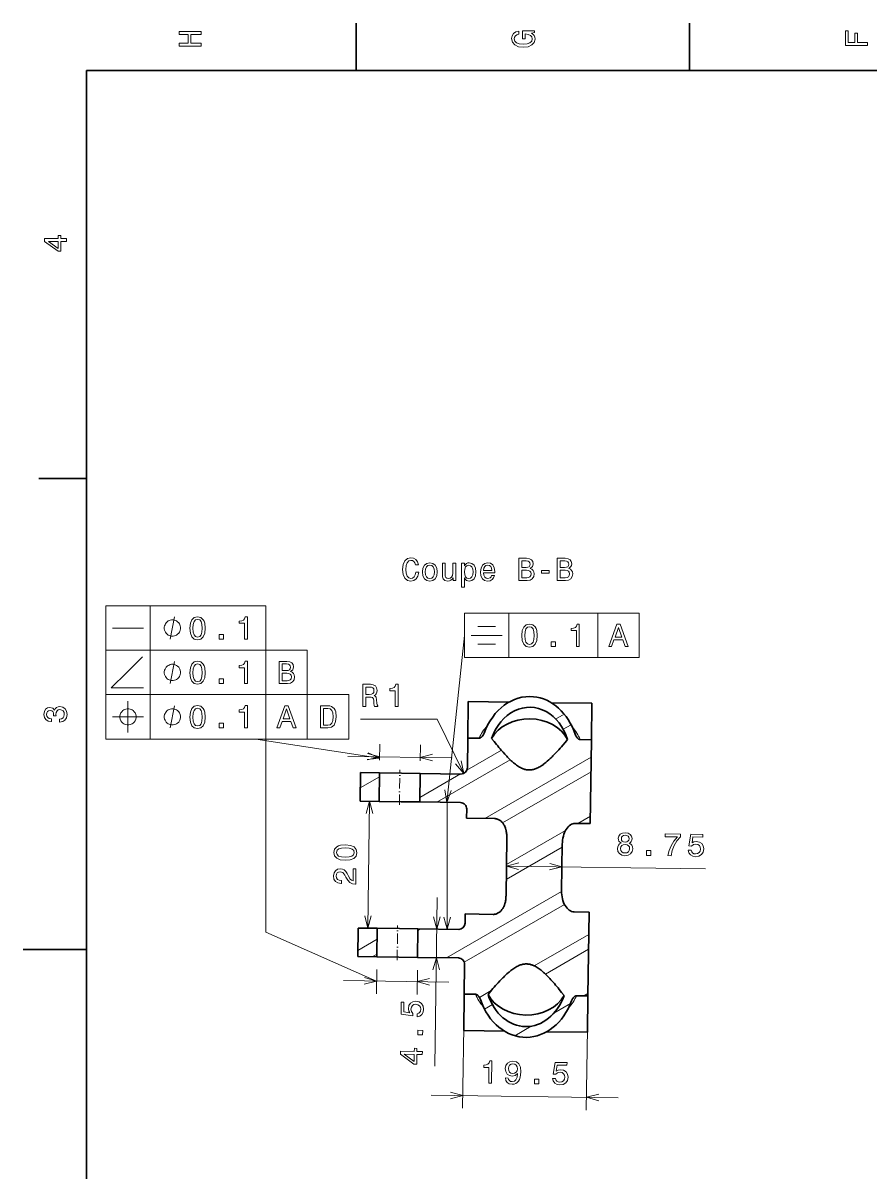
# Model space of a CAD drawing. Extents: x 0 to 420, y 0 to 297.
# Drawn here: x 0 to 133.6, y 113.3 to 294.5 of the extents above; entities that cross this region are included whole.
import ezdxf

# ---------------------------------------------------------------- set-up
doc = ezdxf.new("R2010")
doc.units = 0
doc.linetypes.add('DASHDOT', pattern=[18.5, 12, -3, 0.5, -3])

msp = doc.modelspace()

# ---------------------------------------------------------------- linework, layer by layer
at = {"color": 7, "lineweight": 35, "ltscale": 0.1875}
for p, q in [((52.5, 287), (52.5, 294.5)), ((105, 287), (105, 294.5)), ((10, 222.699997), (2.5, 222.699997))]:
    msp.add_line(p, q, dxfattribs=at)
at = {"color": 7, "lineweight": 35}
for p, q in [((410, 287), (10, 287)), ((10, 287), (10, 10))]:
    msp.add_line(p, q, dxfattribs=at)
at = {"color": 7, "lineweight": 13, "ltscale": 0.175}
for p, q in [((13.042025, 202.652451), (13.042025, 195.652451)), ((20.042025, 202.652451), (20.042025, 195.652451)), ((38.250095, 202.652451), (38.250092, 195.652451)), ((69.549057, 201.498459), (69.549057, 194.498459)), ((76.549057, 201.498459), (76.549057, 194.498459)), ((90.557129, 201.498459), (90.557121, 194.498459)), ((97.093147, 201.498459), (97.093147, 194.498459)), ((13.042025, 195.652451), (13.042025, 188.652451)), ((20.042025, 195.652451), (20.042025, 188.652451)), ((38.250092, 195.652451), (38.250092, 188.652451)), ((44.786114, 195.652451), (44.786114, 188.652451)), ((13.042025, 188.652451), (13.042024, 181.652451)), ((20.042025, 188.652451), (20.042025, 181.652451)), ((38.250092, 188.652451), (38.250092, 181.652451)), ((44.786114, 188.652451), (44.786114, 181.652451)), ((51.322136, 188.652451), (51.322136, 181.652451))]:
    msp.add_line(p, q, dxfattribs=at)
at = {"color": 7, "lineweight": 13}
for p, q in [((13.042025, 202.652451), (38.250095, 202.652451)), ((69.549057, 201.498459), (97.093147, 201.498459)), ((13.042025, 195.652451), (44.786114, 195.652451)), ((69.549057, 194.498459), (97.093147, 194.498459)), ((13.042025, 188.652451), (51.322136, 188.652451)), ((13.042024, 181.652451), (51.322136, 181.652451)), ((66.839241, 151.674622), (66.826286, 171.676041)), ((107.55481, 161.197769), (76.175636, 161.635086)), ((64.898788, 130.120148), (65.269173, 156.696991)), ((66.741051, 147.175552), (84.872292, 157.643631)), ((93.793579, 125.125336), (64.29644, 125.536415))]:
    msp.add_line(p, q, dxfattribs=at)
at = {"color": 7, "lineweight": 35, "ltscale": 0.143543}
for p, q in [((70.081238, 181.814331), (70.161255, 187.555511)), ((89.579346, 181.542603), (89.659363, 187.283783)), ((69.438751, 135.713135), (69.518768, 141.454315)), ((88.936859, 135.441406), (89.016876, 141.182587))]:
    msp.add_line(p, q, dxfattribs=at)
at = {"color": 7, "lineweight": 35, "ltscale": 0.160324}
msp.add_line((76.573608, 187.466156), (70.161255, 187.555511), dxfattribs=at)
at = {"color": 7, "lineweight": 35, "ltscale": 0.160365}
msp.add_line((89.659363, 187.283783), (83.245369, 187.373169), dxfattribs=at)
at = {"color": 7, "lineweight": 13, "ltscale": 0.038741}
msp.add_line((83.932236, 184.813705), (85.274254, 185.588516), dxfattribs=at)
at = {"color": 7, "lineweight": 13, "ltscale": 0.301801}
msp.add_line((65.24189, 184.784912), (53.169846, 184.784912), dxfattribs=at)
at = {"color": 7, "lineweight": 13, "ltscale": 0.237994}
msp.add_line((69.459091, 176.250229), (65.24189, 184.784912), dxfattribs=at)
at = {"color": 7, "lineweight": 13, "ltscale": 0.035999}
msp.add_line((85.124985, 183.192932), (86.372025, 183.912918), dxfattribs=at)
at = {"color": 7, "lineweight": 13, "ltscale": 0.494066}
msp.add_line((56.202473, 178.654022), (36.66864, 181.652451), dxfattribs=at)
at = {"color": 7, "lineweight": 35, "ltscale": 0.117049}
for p, q in [((70.015999, 177.132828), (70.081238, 181.814331)), ((69.518768, 141.454315), (69.584007, 146.135834))]:
    msp.add_line(p, q, dxfattribs=at)
at = {"color": 7, "lineweight": 35, "ltscale": 0.044857}
for p, q in [((70.081238, 181.814331), (71.875359, 181.789322)), ((87.785225, 181.567596), (89.579346, 181.542603)), ((69.518768, 141.454315), (71.312889, 141.429321)), ((87.222755, 141.207596), (89.016876, 141.182587))]:
    msp.add_line(p, q, dxfattribs=at)
at = {"color": 7, "lineweight": 35, "ltscale": 0.330325}
for p, q in [((89.395226, 168.330902), (89.579346, 181.542603)), ((89.016876, 141.182587), (89.200996, 154.394287))]:
    msp.add_line(p, q, dxfattribs=at)
at = {"color": 34, "lineweight": 13, "ltscale": 0.063242}
for p, q in [((56.198875, 178.325485), (56.234127, 180.854935)), ((62.598255, 178.236298), (62.633507, 180.765747))]:
    msp.add_line(p, q, dxfattribs=at)
at = {"color": 7, "lineweight": 13, "ltscale": 0.157629}
msp.add_line((69.922668, 176.725266), (75.383095, 179.877853), dxfattribs=at)
at = {"color": 34, "lineweight": 13, "ltscale": 0.41}
msp.add_line((67.605148, 178.696274), (51.206741, 178.924805), dxfattribs=at)
at = {"color": 7, "lineweight": 13, "ltscale": 0.334108}
msp.add_line((65.217201, 171.699158), (76.791046, 178.381332), dxfattribs=at)
at = {"color": 7, "lineweight": 13, "ltscale": 0.483737}
msp.add_line((72.784203, 169.139771), (89.541328, 178.814499), dxfattribs=at)
at = {"color": 7, "lineweight": 35, "ltscale": 0.1125}
for p, q in [((53.171295, 176.367477), (53.108589, 171.86792)), ((56.108299, 171.826111), (56.171005, 176.325668)), ((62.507675, 171.736923), (62.570385, 176.236496)), ((52.829887, 151.869858), (52.767181, 147.3703)), ((55.766891, 147.328491), (55.829597, 151.828049)), ((62.166267, 147.239304), (62.228977, 151.738861))]:
    msp.add_line(p, q, dxfattribs=at)
at = {"color": 7, "lineweight": 13, "ltscale": 0.003742}
msp.add_line((53.170231, 176.290848), (53.29985, 176.365692), dxfattribs=at)
at = {"color": 7, "lineweight": 35, "ltscale": 0.075}
for p, q in [((53.171295, 176.367477), (56.171005, 176.325668)), ((53.108589, 171.86792), (56.108299, 171.826111)), ((52.829887, 151.869858), (55.829597, 151.828049)), ((52.767181, 147.3703), (55.766891, 147.328491))]:
    msp.add_line(p, q, dxfattribs=at)
at = {"color": 7, "lineweight": 35, "ltscale": 0.086832}
for p, q in [((59.643951, 176.277267), (56.171005, 176.325668)), ((56.108299, 171.826111), (59.581245, 171.77771)), ((55.829597, 151.828049), (59.302544, 151.779648)), ((55.766891, 147.328491), (59.239838, 147.28009))]:
    msp.add_line(p, q, dxfattribs=at)
at = {"color": 7, "linetype": 'DASHDOT', "lineweight": 13, "ltscale": 0.137904}
msp.add_line((59.300907, 171.273499), (59.377773, 176.789108), dxfattribs=at)
at = {"color": 7, "lineweight": 35, "ltscale": 0.073168}
for p, q in [((62.570385, 176.236496), (59.643951, 176.277267)), ((59.581245, 171.77771), (62.507675, 171.736923)), ((59.302544, 151.779648), (62.228977, 151.738861)), ((59.239838, 147.28009), (62.166267, 147.239304))]:
    msp.add_line(p, q, dxfattribs=at)
at = {"color": 7, "lineweight": 13, "ltscale": 0.1849}
msp.add_line((62.517612, 172.449966), (68.922737, 176.147964), dxfattribs=at)
at = {"color": 7, "lineweight": 35, "ltscale": 0.16081}
for p, q in [((62.570385, 176.236496), (69.002159, 176.146851)), ((62.507675, 171.736923), (68.939453, 171.647293)), ((62.228977, 151.738861), (68.660751, 151.649231)), ((62.166267, 147.239304), (68.598045, 147.149673))]:
    msp.add_line(p, q, dxfattribs=at)
at = {"color": 7, "lineweight": 13, "ltscale": 0.402184}
msp.add_line((75.576813, 168.442688), (89.508881, 176.486374), dxfattribs=at)
at = {"color": 7, "lineweight": 13, "ltscale": 0.087313}
msp.add_line((53.137783, 173.962723), (56.162411, 175.708984), dxfattribs=at)
at = {"color": 7, "lineweight": 13, "ltscale": 0.5}
msp.add_line((54.335747, 151.848877), (54.614445, 171.846924), dxfattribs=at)
at = {"color": 7, "lineweight": 35, "ltscale": 0.036342}
msp.add_line((69.905159, 169.179901), (69.925423, 170.633453), dxfattribs=at)
at = {"color": 7, "lineweight": 35, "ltscale": 0.109375}
for p, q in [((74.279739, 169.118927), (69.905159, 169.179901)), ((74.06942, 154.027786), (69.694847, 154.08876))]:
    msp.add_line(p, q, dxfattribs=at)
at = {"color": 7, "lineweight": 13, "ltscale": 0.057185}
msp.add_line((87.430611, 168.358276), (89.411545, 169.501968), dxfattribs=at)
at = {"color": 7, "lineweight": 13, "ltscale": 0.268792}
msp.add_line((76.178795, 161.862045), (85.490036, 167.237885), dxfattribs=at)
at = {"color": 7, "lineweight": 35, "ltscale": 0.059375}
for p, q in [((87.020454, 168.363998), (89.395226, 168.330902)), ((86.826225, 154.427383), (89.200996, 154.394287))]:
    msp.add_line(p, q, dxfattribs=at)
at = {"color": 7, "lineweight": 35, "ltscale": 0.228838}
msp.add_line((76.110611, 156.969177), (76.238159, 166.121796), dxfattribs=at)
at = {"color": 7, "lineweight": 35, "ltscale": 0.183287}
msp.add_line((84.974617, 165.088943), (84.872452, 157.758179), dxfattribs=at)
at = {"color": 7, "lineweight": 13, "ltscale": 0.254665}
msp.add_line((76.146347, 159.533905), (84.968185, 164.627197), dxfattribs=at)
at = {"color": 7, "lineweight": 13, "ltscale": 0.456048}
msp.add_line((69.529213, 146.475891), (85.327187, 155.596863), dxfattribs=at)
at = {"color": 7, "lineweight": 35, "ltscale": 0.036343}
msp.add_line((69.674591, 152.635193), (69.694847, 154.08876), dxfattribs=at)
at = {"color": 7, "linetype": 'DASHDOT', "lineweight": 13, "ltscale": 0.137447}
msp.add_line((58.959625, 146.785004), (59.03624, 152.282349), dxfattribs=at)
at = {"color": 7, "lineweight": 13, "ltscale": 0.011823}
msp.add_line((62.225601, 151.49675), (62.635147, 151.7332), dxfattribs=at)
at = {"color": 7, "lineweight": 13, "ltscale": 0.248348}
msp.add_line((80.54895, 145.909943), (89.151978, 150.876907), dxfattribs=at)
at = {"color": 7, "lineweight": 13, "ltscale": 0.087314}
msp.add_line((52.78088, 148.353241), (55.805508, 150.099518), dxfattribs=at)
at = {"color": 7, "lineweight": 35, "ltscale": 0.25}
msp.add_line((10, 148.5), (0, 148.5), dxfattribs=at)
at = {"color": 7, "lineweight": 13, "ltscale": 0.021627}
msp.add_line((55.023888, 147.338837), (55.773064, 147.771378), dxfattribs=at)
at = {"color": 7, "lineweight": 13, "ltscale": 0.196651}
msp.add_line((82.30735, 144.615753), (89.11953, 148.548767), dxfattribs=at)
at = {"color": 34, "lineweight": 13, "ltscale": 0.095489}
for p, q in [((55.739021, 145.32869), (55.685795, 141.509491)), ((62.138397, 145.239502), (62.085171, 141.420303))]:
    msp.add_line(p, q, dxfattribs=at)
at = {"color": 34, "lineweight": 13, "ltscale": 0.415012}
msp.add_line((67.112556, 143.350433), (50.513706, 143.581772), dxfattribs=at)
at = {"color": 7, "lineweight": 13, "ltscale": 0.053679}
msp.add_line((71.929008, 140.933212), (73.788498, 142.00679), dxfattribs=at)
at = {"color": 7, "lineweight": 13, "ltscale": 0.018643}
msp.add_line((88.376396, 141.191513), (89.022194, 141.564362), dxfattribs=at)
at = {"color": 7, "lineweight": 13, "ltscale": 0.036026}
msp.add_line((72.727303, 139.084702), (73.975288, 139.805237), dxfattribs=at)
at = {"color": 7, "lineweight": 13, "ltscale": 0.075102}
msp.add_line((83.658211, 138.467468), (86.259811, 139.969513), dxfattribs=at)
at = {"color": 7, "lineweight": 13, "ltscale": 0.399728}
for p, q in [((69.490898, 139.454514), (69.268089, 123.466934)), ((88.989006, 139.182785), (88.76619, 123.195206))]:
    msp.add_line(p, q, dxfattribs=at)
at = {"color": 7, "lineweight": 13, "ltscale": 0.075097}
msp.add_line((77.479385, 134.900116), (80.080811, 136.402054), dxfattribs=at)
at = {"color": 7, "lineweight": 35, "ltscale": 0.160314}
msp.add_line((75.850685, 135.623779), (69.438751, 135.713135), dxfattribs=at)
at = {"color": 7, "lineweight": 35, "ltscale": 0.160353}
msp.add_line((88.936859, 135.441406), (82.523369, 135.530777), dxfattribs=at)
at = {"color": 7, "lineweight": 13}
for points in [[(28.083214, 290.829987), (28.083214, 291.299011), (26.439121, 291.299011), (26.439121, 292.701019), (28.083214, 292.701019), (28.083214, 293.164978), (24.583214, 293.164978), (24.583214, 292.701019), (26.010447, 292.701019), (26.010447, 291.299011), (24.583214, 291.299011), (24.583214, 290.829987)], [(80.114197, 292.922913), (80.583214, 293.008667), (80.583214, 293.260803), (78.692001, 293.260803), (78.692001, 291.984863), (79.120674, 291.984863), (79.120674, 292.771606), (79.15094, 292.771606), (79.614914, 292.71109), (79.957855, 292.549713), (80.174713, 292.302612), (80.245316, 291.994965), (80.154541, 291.652039), (79.882202, 291.384735), (79.433357, 291.213257), (78.818085, 291.15274), (78.207855, 291.208221), (77.759003, 291.3797), (77.486671, 291.652039), (77.390854, 292.020172), (77.441284, 292.272339), (77.582497, 292.479126), (77.819527, 292.630402), (78.137245, 292.716156), (78.137245, 293.215424), (77.653099, 293.08429), (77.289986, 292.837189), (77.068085, 292.489197), (76.987396, 292.050446), (77.113472, 291.475525), (77.481628, 291.041779), (78.0616, 290.764404), (78.833214, 290.668579), (79.609871, 290.764404), (80.189842, 291.041779), (80.557999, 291.450287), (80.679039, 291.964691), (80.638687, 292.252167), (80.537827, 292.509369), (80.361313, 292.731262)], [(133.083206, 290.966156), (133.083206, 291.43515), (131.474411, 291.43515), (131.474411, 292.907776), (131.055832, 292.907776), (131.055832, 291.43515), (130.006836, 291.43515), (130.006836, 293.245697), (129.583206, 293.245697), (129.583206, 290.966156)], [(6.833213, 260.077362), (6.833213, 260.53125), (5.965778, 260.53125), (5.965778, 261.030548), (5.56232, 261.030548), (5.56232, 260.53125), (3.408862, 260.53125), (3.408862, 260.072327), (5.521974, 258.539185), (5.965778, 258.539185), (5.965778, 260.077362)], [(5.56232, 258.96283), (3.993876, 260.077362), (5.56232, 260.077362)], [(61.884071, 207.942978), (61.783207, 207.519348), (61.616779, 207.216751), (61.384792, 207.030151), (61.112457, 206.969635), (60.784649, 207.060425), (60.527443, 207.332748), (60.355972, 207.77655), (60.300499, 208.39183), (60.355972, 209.00206), (60.5224, 209.450912), (60.779606, 209.723236), (61.112457, 209.819061), (61.354534, 209.768631), (61.561306, 209.627426), (61.722687, 209.400482), (61.833641, 209.087799), (62.312744, 209.087799), (62.161449, 209.56691), (61.8992, 209.930008), (61.541134, 210.156967), (61.112457, 210.237656), (60.577877, 210.111572), (60.169373, 209.758545), (59.907127, 209.178574), (59.816349, 208.39183), (59.907127, 207.605087), (60.169373, 207.025116), (60.577877, 206.667053), (61.112457, 206.546005), (61.581478, 206.64183), (61.959721, 206.909119), (62.227013, 207.347885), (62.368221, 207.942978)], [(62.92802, 207.993408), (63.008713, 207.378143), (63.2407, 206.924255), (63.608856, 206.64183), (64.103088, 206.546005), (64.592285, 206.64183), (64.960442, 206.919205), (65.192429, 207.373093), (65.278168, 207.993408), (65.192429, 208.608688), (64.960442, 209.067627), (64.592285, 209.345001), (64.103088, 209.445862), (63.608856, 209.345001), (63.2407, 209.062576), (63.008713, 208.608688)], [(63.381908, 207.998459), (63.427299, 208.452347), (63.568508, 208.780151), (63.795456, 208.981888), (64.103088, 209.05249), (64.405685, 208.981888), (64.632629, 208.785202), (64.773842, 208.452347), (64.824272, 207.998459), (64.773842, 207.53952), (64.632629, 207.206665), (64.405685, 207.004944), (64.103088, 206.939377), (63.795456, 207.004944), (63.568508, 207.206665), (63.427299, 207.53952)], [(68.18306, 209.350037), (67.739258, 209.350037), (67.739258, 207.786636), (67.688828, 207.423523), (67.542572, 207.161285), (67.315628, 206.999893), (67.018074, 206.949463), (66.781044, 206.989807), (66.629745, 207.110855), (66.544014, 207.317627), (66.523842, 207.610123), (66.523842, 209.350037), (66.08004, 209.350037), (66.08004, 207.569778), (66.095169, 207.211716), (66.190987, 206.914169), (66.483498, 206.64183), (66.952515, 206.546005), (67.204674, 206.581314), (67.421539, 206.672089), (67.608139, 206.82843), (67.75943, 207.055374), (67.75943, 206.64183), (68.18306, 206.64183)], [(69.549782, 208.931458), (69.549782, 209.350037), (69.105972, 209.350037), (69.105972, 205.592834), (69.549774, 205.592834), (69.549782, 207.055374), (69.706116, 206.818344), (69.882629, 206.662003), (70.326431, 206.546005), (70.750069, 206.64183), (71.082916, 206.929291), (71.299782, 207.383179), (71.38047, 207.998459), (71.299782, 208.608688), (71.082916, 209.062576), (70.750069, 209.345001), (70.326439, 209.445862), (70.084358, 209.415604), (69.877586, 209.319778), (69.701073, 209.158401)], [(70.250786, 206.944427), (69.953239, 207.009979), (69.736374, 207.211716), (69.600212, 207.53952), (69.554825, 207.998459), (69.600212, 208.452347), (69.736374, 208.780151), (69.953239, 208.976837), (70.250786, 209.047455), (70.523125, 208.976837), (70.739983, 208.775116), (70.876144, 208.447311), (70.926582, 207.998459), (70.876144, 207.544571), (70.739983, 207.211716), (70.523125, 207.009979)], [(72.555542, 207.86734), (74.330757, 207.86734), (74.3358, 208.074112), (74.255112, 208.654083), (74.033211, 209.087799), (73.680183, 209.350037), (73.211159, 209.445862), (72.752228, 209.345001), (72.3992, 209.062576), (72.172256, 208.603653), (72.091568, 207.998459), (72.167213, 207.378143), (72.394157, 206.924255), (72.742142, 206.64183), (73.19603, 206.546005), (73.589401, 206.611572), (73.91217, 206.783035), (74.1492, 207.055374), (74.28537, 207.418488), (73.846611, 207.418488), (73.755829, 207.216751), (73.624702, 207.06546), (73.251511, 206.944427), (72.964043, 206.999893), (72.747185, 207.176407), (72.605972, 207.463882), (72.555542, 207.852203)], [(72.555542, 208.24054), (72.611015, 208.588516), (72.747185, 208.845718), (72.953957, 209.00206), (73.226288, 209.057541), (73.493584, 209.00206), (73.700356, 208.845718), (73.826439, 208.588516), (73.871826, 208.24054)], [(79.913612, 208.533035), (80.26664, 208.825546), (80.357414, 209.022232), (80.387672, 209.264313), (80.322113, 209.642548), (80.125427, 209.914886), (79.807701, 210.081314), (79.363899, 210.14183), (78.118225, 210.14183), (78.118225, 206.64183), (79.434502, 206.64183), (79.903526, 206.712433), (80.251511, 206.919205), (80.468369, 207.247009), (80.544014, 207.690826), (80.498627, 207.988373), (80.377586, 208.235489), (80.180901, 208.417053)], [(79.268082, 208.689377), (78.582199, 208.689377), (78.582199, 209.723236), (79.308426, 209.723236), (79.580757, 209.692978), (79.7724, 209.602203), (79.888397, 209.445862), (79.928741, 209.213882), (79.883354, 208.981888), (79.762314, 208.820511), (79.555542, 208.719635)], [(85.985657, 208.533035), (86.338684, 208.825546), (86.429459, 209.022232), (86.459724, 209.264313), (86.394157, 209.642548), (86.197472, 209.914886), (85.879753, 210.081314), (85.435944, 210.14183), (84.190269, 210.14183), (84.190269, 206.64183), (85.506546, 206.64183), (85.975571, 206.712433), (86.323555, 206.919205), (86.540413, 207.247009), (86.616058, 207.690826), (86.570671, 207.988373), (86.449638, 208.235489), (86.252953, 208.417038)], [(85.340126, 208.689377), (84.654243, 208.689377), (84.654243, 209.723236), (85.38047, 209.723236), (85.652802, 209.692978), (85.844444, 209.602203), (85.960442, 209.445862), (86.000786, 209.213882), (85.955399, 208.981888), (85.834358, 208.820511), (85.627586, 208.719635)], [(79.379028, 207.060425), (78.582199, 207.060425), (78.582199, 208.265747), (79.333641, 208.265747), (79.651367, 208.230453), (79.878311, 208.124542), (80.014473, 207.942978), (80.059868, 207.68074), (80.014473, 207.403351), (79.888397, 207.211716), (79.676582, 207.095718)], [(81.709, 207.796722), (82.929466, 207.796722), (82.929466, 208.195145), (81.709, 208.195145)], [(85.451073, 207.060425), (84.654243, 207.060425), (84.654243, 208.265747), (85.405685, 208.265747), (85.723412, 208.230453), (85.950356, 208.124542), (86.086525, 207.942978), (86.131912, 207.68074), (86.086525, 207.403351), (85.960442, 207.211716), (85.748627, 207.095718)], [(24.825357, 199.152451), (24.825357, 199.269119), (24.767025, 199.502457), (24.708691, 199.677444), (24.650358, 199.794113), (24.533691, 199.969116), (24.358692, 200.144119), (24.183691, 200.260788), (24.067024, 200.319122), (23.892025, 200.377457), (23.658691, 200.435791), (23.542025, 200.435791), (23.425358, 200.435791), (23.192024, 200.377457), (23.017025, 200.319122), (22.900358, 200.260788), (22.725359, 200.144119), (22.550358, 199.969116), (22.433691, 199.794113), (22.375359, 199.677444), (22.317024, 199.502457), (22.258692, 199.269119), (22.258692, 199.152451), (22.258692, 199.035782), (22.317024, 198.802444), (22.375359, 198.627457), (22.433691, 198.510788), (22.550358, 198.335785), (22.725357, 198.160782), (22.900358, 198.044113), (23.017025, 197.985779), (23.192024, 197.927444), (23.425358, 197.86911), (23.542025, 197.86911), (23.658691, 197.86911), (23.892025, 197.927444), (24.067024, 197.985779), (24.183691, 198.044113), (24.358692, 198.160782), (24.533691, 198.335785), (24.650358, 198.510788), (24.708691, 198.627457), (24.767025, 198.802444), (24.825357, 199.035782)], [(26.294619, 199.112106), (26.370266, 198.320313), (26.607298, 197.755478), (26.98554, 197.412537), (27.510036, 197.30159), (28.02949, 197.412537), (28.40773, 197.755478), (28.639719, 198.320313), (28.720411, 199.112106), (28.639719, 199.898849), (28.543898, 200.211533), (28.40773, 200.468735), (28.02949, 200.811676), (27.510036, 200.927673), (26.98554, 200.811676), (26.607298, 200.463684), (26.370266, 199.898849)], [(26.778769, 199.112106), (26.819115, 199.722336), (26.945194, 200.161102), (27.17214, 200.418304), (27.510036, 200.509079), (27.84289, 200.418304), (28.069834, 200.161102), (28.195915, 199.722336), (28.236261, 199.112106), (28.195915, 198.496826), (28.069834, 198.058075), (27.84289, 197.800873), (27.510036, 197.715134), (27.17214, 197.800873), (26.945194, 198.058075), (26.819115, 198.496826)], [(34.891304, 197.402451), (35.350239, 197.402451), (35.350239, 200.927673), (35.007298, 200.927673), (34.916519, 200.620026), (34.734962, 200.413254), (34.457588, 200.292221), (34.074303, 200.251877), (34.074303, 199.893799), (34.891304, 199.893799)], [(30.898075, 197.402451), (31.594042, 197.402451), (31.594042, 198.153885), (30.898077, 198.153885)], [(26.294617, 192.112106), (26.370264, 191.320313), (26.607296, 190.755478), (26.985538, 190.412537), (27.510035, 190.30159), (28.029488, 190.412537), (28.407728, 190.755478), (28.639717, 191.320313), (28.720409, 192.112106), (28.639717, 192.898849), (28.543896, 193.211533), (28.407728, 193.468735), (28.029488, 193.811676), (27.510035, 193.927673), (26.985538, 193.811676), (26.607296, 193.463684), (26.370264, 192.898849)], [(34.891304, 190.402451), (35.350235, 190.402451), (35.350235, 193.927673), (35.007298, 193.927673), (34.916519, 193.620026), (34.734962, 193.413254), (34.457584, 193.292221), (34.074299, 193.251877), (34.074299, 192.893799), (34.891304, 192.893799)], [(24.825356, 192.152451), (24.825356, 192.269119), (24.767023, 192.502457), (24.708689, 192.677444), (24.650356, 192.794113), (24.533689, 192.969116), (24.35869, 193.144119), (24.183689, 193.260788), (24.067022, 193.319122), (23.892023, 193.377457), (23.658689, 193.435791), (23.542023, 193.435791), (23.425356, 193.435791), (23.192022, 193.377457), (23.017023, 193.319122), (22.900356, 193.260788), (22.725357, 193.144119), (22.550356, 192.969116), (22.433689, 192.794113), (22.375357, 192.677444), (22.317022, 192.502457), (22.25869, 192.269119), (22.25869, 192.152451), (22.25869, 192.035782), (22.317022, 191.802444), (22.375357, 191.627457), (22.433689, 191.510788), (22.550356, 191.335785), (22.725355, 191.160782), (22.900356, 191.044113), (23.017023, 190.985779), (23.192022, 190.927444), (23.425356, 190.86911), (23.542023, 190.86911), (23.658689, 190.86911), (23.892023, 190.927444), (24.067022, 190.985779), (24.183689, 191.044113), (24.35869, 191.160782), (24.533689, 191.335785), (24.650356, 191.510788), (24.708689, 191.627457), (24.767023, 191.802444), (24.825356, 192.035782)], [(26.778767, 192.112106), (26.819113, 192.722336), (26.945192, 193.161102), (27.172138, 193.418304), (27.510035, 193.509079), (27.842888, 193.418304), (28.069832, 193.161102), (28.195913, 192.722336), (28.236259, 192.112106), (28.195913, 191.496826), (28.069832, 191.058075), (27.842888, 190.800873), (27.510035, 190.715134), (27.172138, 190.800873), (26.945192, 191.058075), (26.819113, 191.496826)], [(30.898075, 190.402451), (31.59404, 190.402451), (31.59404, 191.153885), (30.898075, 191.153885)], [(58.633102, 186.784912), (59.092037, 186.784912), (59.092037, 190.310135), (58.7491, 190.310135), (58.658321, 190.002487), (58.476765, 189.795715), (58.199387, 189.674683), (57.816101, 189.634338), (57.816101, 189.276276), (58.633102, 189.276276)], [(53.563221, 186.784912), (54.032242, 186.784912), (54.032242, 188.262589), (54.511349, 188.262589), (54.864372, 188.247452), (55.086273, 188.176849), (55.207314, 188.010422), (55.257744, 187.712875), (55.282959, 187.258987), (55.313221, 186.961426), (55.373737, 186.784912), (55.903278, 186.784912), (55.903278, 186.880737), (55.787285, 187.021942), (55.746937, 187.284195), (55.711636, 187.849045), (55.6259, 188.267624), (55.509907, 188.398743), (55.32835, 188.494568), (55.530079, 188.620651), (55.671288, 188.797165), (55.762066, 189.019073), (55.792328, 189.286362), (55.721722, 189.709991), (55.519993, 190.02771), (55.187141, 190.21936), (54.73325, 190.284912), (53.563221, 190.284912)], [(54.602123, 189.856247), (54.909763, 189.825989), (55.126621, 189.730164), (55.262787, 189.55365), (55.308178, 189.276276), (55.257744, 188.983765), (55.121578, 188.807251), (54.889587, 188.716476), (54.571865, 188.691254), (54.032242, 188.691254), (54.032242, 189.856247)], [(5.73379, 184.329117), (5.769093, 184.329117), (6.253242, 184.409805), (6.616354, 184.646835), (6.848343, 185.020035), (6.934078, 185.514282), (6.848343, 186.038773), (6.626441, 186.432144), (6.273415, 186.684311), (5.819525, 186.775085), (5.521974, 186.734741), (5.279899, 186.623795), (5.0933, 186.44223), (4.957133, 186.20015), (4.684798, 186.527969), (4.251081, 186.643967), (3.857709, 186.568314), (3.560158, 186.351456), (3.373559, 185.998428), (3.307997, 185.514282), (3.388689, 185.060394), (3.610591, 184.712402), (3.963617, 184.485458), (4.432637, 184.409805), (4.46794, 184.409805), (4.46794, 184.858658), (4.145173, 184.899002), (3.913184, 185.030121), (3.771974, 185.241943), (3.721542, 185.53949), (3.761888, 185.801743), (3.867795, 185.993378), (4.039265, 186.109375), (4.271254, 186.15477), (4.518372, 186.109375), (4.684798, 185.988342), (4.785663, 185.77652), (4.815922, 185.489059), (4.810879, 185.292374), (5.209294, 185.292374), (5.199208, 185.53949), (5.244596, 185.857224), (5.365634, 186.094254), (5.56232, 186.235458), (5.819525, 186.285889), (6.112032, 186.230423), (6.328891, 186.084167), (6.465058, 185.852173), (6.510447, 185.54454), (6.460014, 185.226807), (6.308718, 184.994827), (6.066643, 184.848572), (5.73379, 184.793091)], [(26.294617, 185.112106), (26.370264, 184.320313), (26.607296, 183.755478), (26.985538, 183.412537), (27.510035, 183.30159), (28.029488, 183.412537), (28.407728, 183.755478), (28.639717, 184.320313), (28.720409, 185.112106), (28.639717, 185.898849), (28.543896, 186.211533), (28.407728, 186.468735), (28.029488, 186.811676), (27.510035, 186.927673), (26.985538, 186.811676), (26.607296, 186.463684), (26.370264, 185.898849)], [(34.891304, 183.402451), (35.350235, 183.402451), (35.350235, 186.927673), (35.007298, 186.927673), (34.916519, 186.620026), (34.734962, 186.413254), (34.457584, 186.292221), (34.074299, 186.251877), (34.074299, 185.893799), (34.891304, 185.893799)], [(17.825357, 185.152451), (17.825357, 185.269119), (17.767023, 185.502457), (17.708691, 185.677444), (17.650356, 185.794113), (17.533691, 185.969116), (17.35869, 186.144119), (17.183691, 186.260788), (17.067024, 186.319122), (16.892023, 186.377457), (16.658691, 186.435791), (16.542025, 186.435791), (16.425358, 186.435791), (16.192024, 186.377457), (16.017023, 186.319122), (15.900357, 186.260788), (15.725357, 186.144119), (15.550358, 185.969116), (15.433691, 185.794113), (15.375358, 185.677444), (15.317024, 185.502457), (15.258691, 185.269119), (15.258691, 185.152451), (15.258691, 185.035782), (15.317024, 184.802444), (15.375358, 184.627457), (15.433691, 184.510788), (15.550358, 184.335785), (15.725357, 184.160782), (15.900357, 184.044113), (16.017023, 183.985779), (16.192024, 183.927444), (16.425358, 183.86911), (16.542025, 183.86911), (16.658691, 183.86911), (16.892023, 183.927444), (17.067024, 183.985779), (17.183691, 184.044113), (17.35869, 184.160782), (17.533691, 184.335785), (17.650356, 184.510788), (17.708691, 184.627457), (17.767023, 184.802444), (17.825357, 185.035782)], [(24.825356, 185.152451), (24.825356, 185.269119), (24.767023, 185.502457), (24.708689, 185.677444), (24.650356, 185.794113), (24.533689, 185.969116), (24.35869, 186.144119), (24.183689, 186.260788), (24.067022, 186.319122), (23.892023, 186.377457), (23.658689, 186.435791), (23.542023, 186.435791), (23.425356, 186.435791), (23.192022, 186.377457), (23.017023, 186.319122), (22.900356, 186.260788), (22.725357, 186.144119), (22.550356, 185.969116), (22.433689, 185.794113), (22.375357, 185.677444), (22.317022, 185.502457), (22.25869, 185.269119), (22.25869, 185.152451), (22.25869, 185.035782), (22.317022, 184.802444), (22.375357, 184.627457), (22.433689, 184.510788), (22.550356, 184.335785), (22.725355, 184.160782), (22.900356, 184.044113), (23.017023, 183.985779), (23.192022, 183.927444), (23.425356, 183.86911), (23.542023, 183.86911), (23.658689, 183.86911), (23.892023, 183.927444), (24.067022, 183.985779), (24.183689, 184.044113), (24.35869, 184.160782), (24.533689, 184.335785), (24.650356, 184.510788), (24.708689, 184.627457), (24.767023, 184.802444), (24.825356, 185.035782)], [(26.778767, 185.112106), (26.819113, 185.722336), (26.945192, 186.161102), (27.172138, 186.418304), (27.510035, 186.509079), (27.842888, 186.418304), (28.069832, 186.161102), (28.195913, 185.722336), (28.236259, 185.112106), (28.195913, 184.496826), (28.069832, 184.058075), (27.842888, 183.800873), (27.510035, 183.715134), (27.172138, 183.800873), (26.945192, 184.058075), (26.819113, 184.496826)], [(30.898075, 183.402451), (31.59404, 183.402451), (31.59404, 184.153885), (30.898075, 184.153885)], [(94.25882, 165.269608), (93.999672, 165.132004), (93.820435, 164.93779), (93.706055, 164.692245), (93.666611, 164.395218), (93.741035, 163.945282), (93.968155, 163.594101), (94.343269, 163.366959), (94.85643, 163.274063), (95.366943, 163.352692), (95.748238, 163.56929), (95.985054, 163.914017), (96.077034, 164.361618), (96.04084, 164.659698), (95.938385, 164.908279), (95.75959, 165.107468), (95.509422, 165.252182), (95.712814, 165.370392), (95.856331, 165.534836), (95.94487, 165.735352), (95.978569, 165.982025), (95.902878, 166.341187), (95.695084, 166.631577), (95.354782, 166.822937), (94.90696, 166.89978), (94.452133, 166.83551), (94.106621, 166.653717), (93.88578, 166.369293), (93.805153, 166.012314), (93.82692, 165.764877), (93.909836, 165.561966)], [(50.774895, 162.552124), (51.567657, 162.61673), (52.135746, 162.845871), (52.483925, 163.219299), (52.602173, 163.742188), (52.49847, 164.263138), (52.160835, 164.646133), (51.599281, 164.885971), (50.808697, 164.977676), (50.020905, 164.907959), (49.706921, 164.816513), (49.447845, 164.683945), (49.099667, 164.310516), (48.976444, 163.792725), (49.085117, 163.266663), (49.427795, 162.883606), (49.989281, 162.638733)], [(94.150848, 164.39856), (94.199959, 164.665192), (94.349014, 164.864853), (94.577759, 164.992813), (94.880959, 165.033966), (95.177849, 164.984436), (95.402946, 164.850174), (95.546371, 164.646423), (95.593071, 164.378448), (95.538643, 164.091721), (95.389381, 163.876923), (95.160492, 163.738892), (94.862335, 163.697647), (94.560402, 163.747253), (94.335449, 163.891602), (94.19223, 164.110489)], [(94.283646, 165.965302), (94.32708, 166.186615), (94.4505, 166.356384), (94.6436, 166.45961), (94.901337, 166.496368), (95.152916, 166.452515), (95.343063, 166.343948), (95.4617, 166.170807), (95.50399, 165.948288), (95.455444, 165.722), (95.331955, 165.547195), (95.138718, 165.433884), (94.886086, 165.4021), (94.629471, 165.446014), (94.439392, 165.559631), (94.320831, 165.737808)], [(101.62822, 163.280563), (102.137535, 163.273468), (102.315536, 164.103195), (102.618843, 164.875702), (103.042397, 165.591049), (103.591385, 166.259262), (103.597221, 166.677811), (101.196877, 166.711258), (101.190483, 166.252365), (103.10672, 166.225662), (102.542534, 165.552628), (102.114075, 164.847427), (101.811058, 164.095093)], [(104.826942, 164.148895), (104.932114, 163.733841), (105.174713, 163.407669), (105.534981, 163.200897), (105.997856, 163.11879), (106.508438, 163.202469), (106.910255, 163.444), (107.167877, 163.833832), (107.270714, 164.336761), (107.191528, 164.806931), (106.954605, 165.178421), (106.579704, 165.4207), (106.091751, 165.513245), (105.7127, 165.458008), (105.417908, 165.29567), (105.572243, 166.236694), (107.105232, 166.215332), (107.111, 166.62883), (105.240143, 166.654907), (104.936928, 164.80304), (105.340347, 164.797424), (105.636131, 165.030365), (106.01049, 165.110886), (106.332451, 165.050919), (106.577293, 164.886108), (106.730179, 164.636826), (106.781219, 164.318359), (106.721321, 164.00145), (106.556511, 163.756607), (106.307236, 163.603714), (105.98877, 163.552673), (105.722, 163.591705), (105.516861, 163.710571), (105.368111, 163.894211), (105.295914, 164.142365)], [(50.781639, 163.036224), (50.172031, 163.085068), (49.735069, 163.217255), (49.481052, 163.447769), (49.394993, 163.786896), (49.490398, 164.118454), (49.75074, 164.341782), (50.191216, 164.461746), (50.801952, 164.493576), (51.416603, 164.444656), (51.853565, 164.312485), (52.107582, 164.08197), (52.188667, 163.747955), (52.098232, 163.411285), (51.837891, 163.187958), (51.397415, 163.067993)], [(98.245544, 163.327698), (98.941444, 163.318008), (98.95192, 164.069366), (98.25602, 164.079071)], [(52.43211, 158.777512), (52.465633, 161.182892), (52.031956, 161.18895), (52.005463, 159.287827), (51.769928, 159.397034), (51.57579, 159.581314), (51.225559, 160.146042), (51.078423, 160.445679), (50.866222, 160.781509), (50.61739, 161.022034), (50.321766, 161.162338), (49.984604, 161.217468), (49.559822, 161.13765), (49.223698, 160.905289), (49.006844, 160.545151), (48.924664, 160.07724), (49.003643, 159.591934), (49.235523, 159.22052), (49.610424, 158.978241), (50.108532, 158.890594), (50.179131, 158.889618), (50.185524, 159.348495), (50.145184, 159.34906), (49.80291, 159.399231), (49.55267, 159.538895), (49.394325, 159.75798), (49.342861, 160.046188), (49.397366, 160.337967), (49.526455, 160.55304), (49.72509, 160.691498), (49.972885, 160.73848), (50.204361, 160.699951), (50.399693, 160.601395), (50.568897, 160.437637), (50.717087, 160.213654), (50.874306, 159.913879), (51.180069, 159.415344), (51.508041, 159.062744), (51.908577, 158.850372), (52.416981, 158.777725)], [(62.094093, 137.899323), (62.509144, 138.004501), (62.835323, 138.247101), (63.042091, 138.607361), (63.124199, 139.070251), (63.040527, 139.580826), (62.798985, 139.982651), (62.409168, 140.240265), (61.906227, 140.343109), (61.436058, 140.263916), (61.064564, 140.026993), (60.822285, 139.652084), (60.729744, 139.164139), (60.784985, 138.785095), (60.947319, 138.490295), (60.006294, 138.644638), (60.02766, 140.177628), (59.614155, 140.18338), (59.588081, 138.312531), (61.439941, 138.009323), (61.445564, 138.412735), (61.212631, 138.708527), (61.132107, 139.08287), (61.192074, 139.404846), (61.356888, 139.649689), (61.606159, 139.802567), (61.924625, 139.853607), (62.241543, 139.793716), (62.486389, 139.628906), (62.639271, 139.379623), (62.690311, 139.061157), (62.651291, 138.794388), (62.532425, 138.589249), (62.348778, 138.440506), (62.100628, 138.368301)], [(62.967346, 135.053589), (62.977043, 135.749496), (62.225677, 135.759964), (62.215977, 135.064072)], [(62.923996, 131.943237), (62.930325, 132.397079), (62.062973, 132.409164), (62.069931, 132.908401), (61.666512, 132.914017), (61.659554, 132.414795), (59.506302, 132.444794), (59.499908, 131.985916), (61.59145, 130.423477), (62.03521, 130.417282), (62.056648, 131.955322)], [(61.637695, 130.846497), (60.084938, 131.982803), (61.653229, 131.960953)], [(73.378624, 127.410034), (73.837509, 127.403641), (73.886635, 130.928513), (73.543724, 130.933289), (73.448669, 130.626953), (73.264252, 130.422729), (72.985214, 130.305573), (72.601402, 130.270569), (72.596413, 129.912537), (73.413338, 129.901154)], [(76.006882, 128.240936), (76.076973, 127.841499), (76.28952, 127.530869), (76.629753, 127.334465), (77.082619, 127.257545), (77.38063, 127.288696), (77.649162, 127.37574), (77.878265, 127.528908), (78.072983, 127.748116), (78.228127, 128.023361), (78.343849, 128.364716), (78.414886, 128.757141), (78.446426, 129.210632), (78.370605, 129.922852), (78.130753, 130.445694), (77.741776, 130.763824), (77.203743, 130.882294), (76.70829, 130.798416), (76.331757, 130.561554), (76.084503, 130.191772), (75.997284, 129.723923), (76.07122, 129.238693), (76.303101, 128.867264), (76.652863, 128.630386), (77.100609, 128.548492), (77.575966, 128.637695), (77.938072, 128.925186), (77.849586, 128.366562), (77.682671, 127.970436), (77.432274, 127.73687), (77.093353, 127.665939), (76.831627, 127.704887), (76.641548, 127.818504), (76.517937, 127.996758), (76.47081, 128.234467)], [(83.438492, 128.18277), (83.543671, 127.767715), (83.78627, 127.441536), (84.14653, 127.234764), (84.609413, 127.152657), (85.119995, 127.236328), (85.521812, 127.477875), (85.779427, 127.867691), (85.882271, 128.370636), (85.803078, 128.840805), (85.566154, 129.212296), (85.191254, 129.454575), (84.703308, 129.547119), (84.324257, 129.491867), (84.029457, 129.329544), (84.1838, 130.270569), (85.716789, 130.249191), (85.722549, 130.662704), (83.851692, 130.688782), (83.548485, 128.836914), (83.951904, 128.831299), (84.247681, 129.064224), (84.62204, 129.144745), (84.944, 129.084778), (85.18885, 128.919968), (85.341728, 128.6707), (85.392776, 128.352234), (85.332878, 128.035309), (85.16806, 127.790466), (84.918793, 127.637589), (84.600327, 127.586548), (84.333549, 127.625565), (84.128418, 127.744431), (83.979668, 127.928078), (83.907471, 128.176224)], [(76.486504, 129.722137), (76.541283, 130.034088), (76.685928, 130.279221), (76.909988, 130.432449), (77.198196, 130.483917), (77.494942, 130.424301), (77.719688, 130.264816), (77.857513, 130.020798), (77.908623, 129.707367), (77.848724, 129.390442), (77.704224, 129.155411), (77.470222, 129.012405), (77.161911, 128.966263), (76.885262, 129.020554), (76.670464, 129.169815), (76.532501, 129.403748)], [(80.592758, 127.309509), (81.288658, 127.299812), (81.299133, 128.051178), (80.603233, 128.060883)]]:
    msp.add_lwpolyline(points, close=True, dxfattribs=at)
for points in [[(23.192024, 197.402451), (23.892025, 200.902451)], [(71.649055, 199.398453), (74.449059, 199.398453)], [(14.092025, 199.152451), (16.542025, 199.152451), (18.992023, 199.152451)], [(66.767036, 171.677567), (69.549057, 197.998459)], [(70.59906, 197.998459), (73.049057, 197.998459), (75.499054, 197.998459)], [(71.649055, 196.598465), (74.449059, 196.598465)], [(16.367023, 189.702454), (13.917025, 189.702454), (16.367023, 192.152451), (18.817024, 194.602448)], [(23.192022, 190.402451), (23.892023, 193.902451)], [(14.092024, 189.702454), (16.542025, 189.702454), (18.992023, 189.702454)], [(16.542025, 182.702454), (16.542025, 185.152451), (16.542025, 187.602448)], [(23.192022, 183.402451), (23.892023, 186.902451)], [(14.092024, 185.152451), (16.542025, 185.152451), (18.992023, 185.152451)], [(55.713665, 143.509293), (38.250092, 151.220016), (38.250092, 181.652451)], [(54.214447, 178.435486), (56.202473, 178.654022), (54.371521, 179.458771)], [(68.139214, 177.752869), (69.459091, 176.250229), (69.067368, 178.211487)], [(66.45533, 173.653122), (66.767036, 171.677567), (67.484871, 173.544312)], [(55.105114, 169.908051), (54.614445, 171.846924), (54.069935, 169.922485)], [(78.11451, 162.125748), (76.175636, 161.635086), (78.100082, 161.090576)], [(82.985909, 161.022491), (84.924782, 161.513153), (83.000336, 162.057663)], [(53.845078, 153.78775), (54.335747, 151.848877), (54.880253, 153.773315)], [(64.708832, 153.636353), (65.199493, 151.697464), (65.744003, 153.621918)], [(66.320351, 153.60614), (66.839241, 151.674622), (67.355629, 153.606812)], [(65.627457, 145.259033), (65.136787, 147.197906), (64.592278, 145.273453)], [(67.357079, 124.976074), (69.295959, 125.466743), (67.371506, 126.011246)], [(90.732941, 125.685677), (88.79406, 125.195007), (90.718513, 124.650505)]]:
    msp.add_lwpolyline(points, dxfattribs=at)
at = {"color": 7, "lineweight": 5}
for points in [[(78.601654, 197.958115), (78.677299, 197.166321), (78.91433, 196.601486), (79.292572, 196.258545), (79.81707, 196.147598), (80.336517, 196.258545), (80.71476, 196.601486), (80.946754, 197.166321), (81.027443, 197.958115), (80.946754, 198.744858), (80.850929, 199.057541), (80.71476, 199.314743), (80.336517, 199.657684), (79.81707, 199.773682), (79.292572, 199.657684), (78.91433, 199.309692), (78.677299, 198.744858)], [(87.198334, 196.248459), (87.657272, 196.248459), (87.657272, 199.773682), (87.314331, 199.773682), (87.223557, 199.466034), (87.042, 199.259262), (86.764618, 199.138229), (86.381332, 199.097885), (86.381332, 198.739807), (87.198334, 198.739807)], [(92.291992, 196.248459), (92.755966, 196.248459), (93.124123, 197.277283), (94.521095, 197.277283), (94.889252, 196.248459), (95.363319, 196.248459), (94.082336, 199.75351), (93.567932, 199.75351)], [(79.0858, 197.958115), (79.126144, 198.568344), (79.252228, 199.007111), (79.479172, 199.264313), (79.81707, 199.355087), (80.149925, 199.264313), (80.376869, 199.007111), (80.502945, 198.568344), (80.543297, 197.958115), (80.502945, 197.342834), (80.376869, 196.904083), (80.149925, 196.646881), (79.81707, 196.561142), (79.479172, 196.646881), (79.252228, 196.904083), (79.126144, 197.342834)], [(93.285507, 197.705948), (93.825134, 199.249176), (94.364761, 197.705948)], [(83.205109, 196.248459), (83.901077, 196.248459), (83.901077, 196.999893), (83.205109, 196.999893)], [(42.148506, 192.293655), (42.501534, 192.586166), (42.592312, 192.782852), (42.62257, 193.024933), (42.557007, 193.403168), (42.360321, 193.675507), (42.042599, 193.841934), (41.598793, 193.902451), (40.353119, 193.902451), (40.353119, 190.402451), (41.669399, 190.402451), (42.13842, 190.473053), (42.486404, 190.679825), (42.703262, 191.007645), (42.778912, 191.451447), (42.733521, 191.748993), (42.612484, 191.996109), (42.415798, 192.177673)], [(41.502972, 192.449997), (40.817093, 192.449997), (40.817093, 193.483856), (41.54332, 193.483856), (41.815655, 193.453598), (42.007298, 193.362823), (42.123291, 193.206482), (42.163635, 192.974503), (42.118248, 192.742508), (41.997211, 192.581131), (41.790436, 192.480255)], [(41.613926, 190.821045), (40.817093, 190.821045), (40.817093, 192.026367), (41.568535, 192.026367), (41.886257, 191.991074), (42.113205, 191.885162), (42.249371, 191.703598), (42.294762, 191.44136), (42.249371, 191.163971), (42.123291, 190.972336), (41.911476, 190.856339)], [(39.984962, 183.402451), (40.44894, 183.402451), (40.817093, 184.431274), (42.214069, 184.431274), (42.582226, 183.402451), (43.056286, 183.402451), (41.775307, 186.907501), (41.260899, 186.907501)], [(48.049084, 186.902451), (46.884098, 186.902451), (46.884098, 183.402451), (48.049084, 183.402451), (48.598793, 183.513397), (49.007294, 183.851303), (49.259457, 184.401016), (49.350235, 185.152451), (49.269543, 185.919022), (49.168678, 186.221619), (49.02747, 186.463684), (48.618965, 186.791504), (48.351677, 186.872192)], [(40.978477, 184.85994), (41.518105, 186.403168), (42.057728, 184.85994)], [(48.013779, 186.483856), (48.397064, 186.408218), (48.659313, 186.176224), (48.815651, 185.76268), (48.866085, 185.152451), (48.810608, 184.562393), (48.65427, 184.148849), (48.386978, 183.901733), (48.013779, 183.821045), (47.353115, 183.821045), (47.353115, 186.483856)]]:
    msp.add_lwpolyline(points, close=True, dxfattribs=at)
at = {"color": 7, "lineweight": 35}
for points in [[(71.875359, 181.789322), (71.916809, 181.791245), (71.957764, 181.797775), (72.005325, 181.81073), (72.051346, 181.828445), (72.095634, 181.850128), (72.127647, 181.868546), (72.158623, 181.888519), (72.217537, 181.932404), (72.253082, 181.962646), (72.287193, 181.99437), (72.35141, 182.061584), (72.410683, 182.132919), (72.465416, 182.207611), (72.518776, 182.289917), (72.567451, 182.374893)], [(73.845833, 181.761856), (74.218231, 181.288254), (74.595657, 180.8181), (74.79554, 180.573624), (74.997215, 180.33046), (75.182518, 180.110397), (75.369514, 179.89183), (75.647079, 179.574509), (75.928772, 179.262054), (76.07666, 179.10228), (76.225647, 178.944519), (76.364639, 178.800415), (76.504509, 178.658585), (76.723877, 178.443008), (76.944923, 178.23494), (77.055855, 178.134247), (77.166893, 178.036102), (77.314857, 177.909622), (77.462387, 177.788666), (77.609085, 177.673782), (77.774094, 177.551331), (77.936775, 177.438019), (78.096558, 177.334274), (78.253044, 177.240295), (78.40596, 177.156067), (78.555138, 177.081451), (78.690918, 177.020264), (78.82354, 176.966873), (78.953201, 176.920898), (79.080185, 176.882004), (79.204834, 176.849823)], [(85.814758, 181.595062), (85.429306, 181.132019), (85.038918, 180.672562), (84.832306, 180.433746), (84.623924, 180.196304), (84.432571, 179.981491), (84.239548, 179.768219), (83.953255, 179.458755), (83.662956, 179.154266), (83.510681, 178.998688), (83.357353, 178.845123), (83.214401, 178.704956), (83.070633, 178.567078), (82.845345, 178.357697), (82.618584, 178.155869), (82.50489, 178.058304), (82.391159, 177.963287), (82.239723, 177.840988), (82.088882, 177.724182), (81.939041, 177.613434), (81.770683, 177.495636), (81.604912, 177.386902), (81.442291, 177.287643), (81.283249, 177.198059), (81.128052, 177.118134), (80.976852, 177.047714), (80.842422, 176.991501), (80.711235, 176.942688), (80.583099, 176.900909), (80.457726, 176.865829), (80.325745, 176.835251), (80.196075, 176.811661), (80.068245, 176.794769), (79.941757, 176.784363), (79.816109, 176.780273), (79.690796, 176.782455), (79.565292, 176.790894), (79.44635, 176.804672), (79.326332, 176.824249), (79.204834, 176.849823)], [(87.785225, 181.567596), (87.743851, 181.570679), (87.703094, 181.578339), (87.655914, 181.592621), (87.610405, 181.611618), (87.566734, 181.634506), (87.535248, 181.653809), (87.504837, 181.674652), (87.447174, 181.720169), (87.412483, 181.751373), (87.379272, 181.784042), (87.316956, 181.853027), (87.259689, 181.92598), (87.207062, 182.002167), (87.156013, 182.085922), (87.109726, 182.172226)], [(74.279739, 169.118927), (74.385567, 169.113739), (74.490807, 169.101151), (74.594986, 169.081268), (74.697678, 169.054245), (74.798439, 169.020294), (74.896896, 168.979675), (74.997162, 168.930298), (75.094154, 168.874313), (75.187569, 168.812134), (75.277161, 168.744156), (75.362732, 168.670822), (75.444122, 168.592575), (75.52243, 168.508499), (75.59626, 168.420212), (75.665604, 168.328125), (75.730453, 168.232651), (75.79084, 168.134155), (75.82634, 168.071228), (75.860138, 168.007339), (75.922707, 167.877029), (75.978752, 167.74382), (76.028496, 167.608215), (76.055481, 167.525726), (76.080345, 167.442612), (76.103249, 167.358566), (76.12413, 167.274078), (76.159973, 167.104416), (76.188477, 166.933746), (76.210121, 166.762573), (76.223259, 166.619797), (76.232231, 166.477112), (76.237305, 166.334686), (76.238701, 166.228119), (76.238159, 166.121796)], [(74.06942, 154.027786), (74.175354, 154.030029), (74.280899, 154.039688), (74.385597, 154.056656), (74.488998, 154.080795), (74.590668, 154.111923), (74.690216, 154.149796), (74.791824, 154.19635), (74.890335, 154.249603), (74.985451, 154.309174), (75.076904, 154.374634), (75.164482, 154.445541), (75.248024, 154.521484), (75.328644, 154.603348), (75.404907, 154.689545), (75.476784, 154.779663), (75.544273, 154.873291), (75.607376, 154.970062), (75.644623, 155.031982), (75.680183, 155.094894), (75.746361, 155.223419), (75.806099, 155.355026), (75.859604, 155.489182), (75.888878, 155.570892), (75.916046, 155.653275), (75.941284, 155.736649), (75.964508, 155.820526), (76.005066, 155.989136), (76.038315, 156.15892), (76.06472, 156.329437), (76.081833, 156.471802), (76.094772, 156.614166), (76.103813, 156.756393), (76.108185, 156.862885), (76.110611, 156.969177)], [(73.283356, 141.401855), (73.668808, 141.864899), (74.059196, 142.324356), (74.265808, 142.563171), (74.47419, 142.800613), (74.665543, 143.015427), (74.858566, 143.228699), (75.144859, 143.538162), (75.435158, 143.842651), (75.587433, 143.99823), (75.740761, 144.151794), (75.883713, 144.291962), (76.027481, 144.42984), (76.252769, 144.639221), (76.47953, 144.841049), (76.593224, 144.938614), (76.706955, 145.03363), (76.858391, 145.15593), (77.009232, 145.272736), (77.159073, 145.383484), (77.327431, 145.501282), (77.493202, 145.610016), (77.655823, 145.709274), (77.814865, 145.798859), (77.970062, 145.878784), (78.121262, 145.949203), (78.255692, 146.005417), (78.386879, 146.05423), (78.515015, 146.096008), (78.640388, 146.131088), (78.778053, 146.162827), (78.913246, 146.186981), (79.046532, 146.203873), (79.178474, 146.21373), (79.309639, 146.21669), (79.440598, 146.21283), (79.571892, 146.202118), (79.704094, 146.184402), (79.837776, 146.1595), (79.973503, 146.127075), (80.077782, 146.097336), (80.183769, 146.062897)], [(85.252281, 141.235062), (84.879883, 141.708664), (84.502457, 142.178818), (84.302574, 142.423294), (84.100899, 142.666458), (83.915596, 142.88652), (83.7286, 143.105087), (83.451035, 143.422409), (83.169342, 143.734863), (83.021454, 143.894638), (82.872467, 144.052399), (82.733475, 144.196503), (82.593605, 144.338333), (82.374237, 144.553909), (82.153191, 144.761978), (82.042259, 144.862671), (81.931221, 144.960815), (81.783257, 145.087296), (81.635727, 145.208252), (81.489029, 145.323135), (81.32402, 145.445587), (81.161339, 145.558899), (81.001556, 145.662643), (80.84507, 145.756622), (80.692154, 145.840851), (80.542976, 145.915466), (80.4207, 145.970856), (80.301018, 146.019913), (80.183769, 146.062897)], [(71.312889, 141.429321), (71.354263, 141.426239), (71.39502, 141.418579), (71.4422, 141.404297), (71.487709, 141.3853), (71.53138, 141.362411), (71.562866, 141.343109), (71.593277, 141.322266), (71.65094, 141.276749), (71.685631, 141.245544), (71.718842, 141.212875), (71.781158, 141.14389), (71.838425, 141.070938), (71.891052, 140.994751), (71.942101, 140.910995), (71.988388, 140.824692)], [(87.222755, 141.207596), (87.181305, 141.205673), (87.14035, 141.199142), (87.092789, 141.186188), (87.046768, 141.168472), (87.00248, 141.14679), (86.970467, 141.128372), (86.939491, 141.108398), (86.880577, 141.064514), (86.845032, 141.034271), (86.810921, 141.002548), (86.746704, 140.935333), (86.687431, 140.863998), (86.632698, 140.789307), (86.579338, 140.707001), (86.530663, 140.622025)]]:
    msp.add_lwpolyline(points, dxfattribs=at)
at = {"color": 34, "lineweight": 13}
for points in [[(54.26738, 178.364456), (56.206257, 178.855133), (54.281807, 179.399628)], [(64.544518, 179.256607), (62.605637, 178.765945), (64.53009, 178.221436)], [(53.774788, 143.018631), (55.713665, 143.509293), (53.789215, 144.053802)], [(64.051918, 143.910782), (62.113041, 143.420105), (64.037491, 142.87561)]]:
    msp.add_lwpolyline(points, dxfattribs=at)
at = {"color": 7, "lineweight": 35}
for centre, radius, start, end in [((70.964661, 183.238159), 1.82047, 331.69294, 339.617915), ((88.735947, 182.990494), 1.82047, 198.785187, 206.71016), ((69.016098, 177.146759), 1, 269.201555, 359.201552), ((68.925514, 170.647385), 1, 359.201552, 89.201553), ((68.674683, 152.649139), 1, 269.201555, 359.201552), ((68.584106, 146.149765), 1, 359.201552, 89.201553), ((70.362167, 140.006424), 1.82047, 18.785189, 26.710165), ((88.133453, 139.758759), 1.82047, 151.692942, 159.617915)]:
    msp.add_arc(centre, radius, start, end, dxfattribs=at)
for centre, major_axis, ratio, start_param, end_param in [((79.786118, 178.492416), (0.136894, 9.862869), 0.795863, 6.2192824772, 7.4350364809), ((79.785904, 178.492828), (0.1138, 8.166367), 0.795871, 5.8815183712, 7.4532492856), ((79.785866, 178.492783), (0.13752, 9.862488), 0.795871, 5.1312705399, 6.2193291742), ((79.80217, 179.66066), (-6.499367, 0.090576), 0.795872, 3.5423231522, 5.8824548086), ((79.785179, 178.491867), (0.115295, 8.167343), 0.795865, 5.1133408098, 5.8816769696), ((86.974426, 165.061066), (-0.046028, -3.302917), 0.605465, 3.1415926536, 4.7123889804), ((86.872261, 157.730301), (0.046028, 3.302917), 0.605465, 1.5707963268, 3.1415926536), ((79.312202, 144.50412), (0.113998, 8.166382), 0.79587, 1.9715506459, 4.3116705044), ((79.295944, 143.336258), (6.499367, -0.090576), 0.795872, 3.5423231522, 5.8824548086), ((79.312241, 144.50412), (0.137497, 9.862473), 0.795871, 1.9896748861, 3.1648717621), ((79.31221, 144.504089), (0.137436, 9.862442), 0.795872, 3.1648673594, 4.2935157155)]:
    msp.add_ellipse(centre, major_axis=major_axis, ratio=ratio, start_param=start_param, end_param=end_param, dxfattribs=at)
at = {"color": 7, "lineweight": 13}
for centre, major_axis, start_param, end_param in [((79.80217, 179.66066), (8.34919, -0.116364), 2.5033497281, 2.8330570575), ((79.80217, 179.66066), (8.34919, -0.116364), 0.3085355961, 0.6380201038), ((79.295944, 143.336258), (-8.34919, 0.116364), 0.3085355961, 0.6382732632), ((79.295944, 143.336258), (-8.34919, 0.116364), 2.5037095939, 2.8330570575)]:
    msp.add_ellipse(centre, major_axis=major_axis, ratio=0.795872, start_param=start_param, end_param=end_param, dxfattribs=at)

doc.saveas('drawing.dxf')
